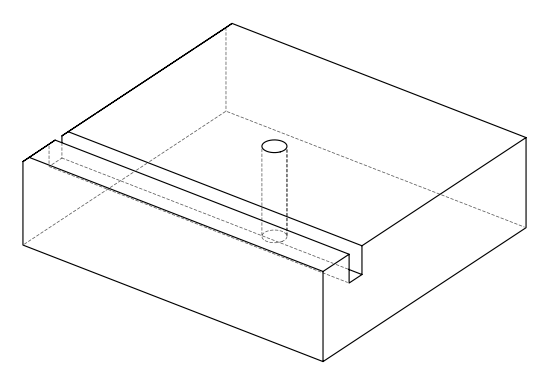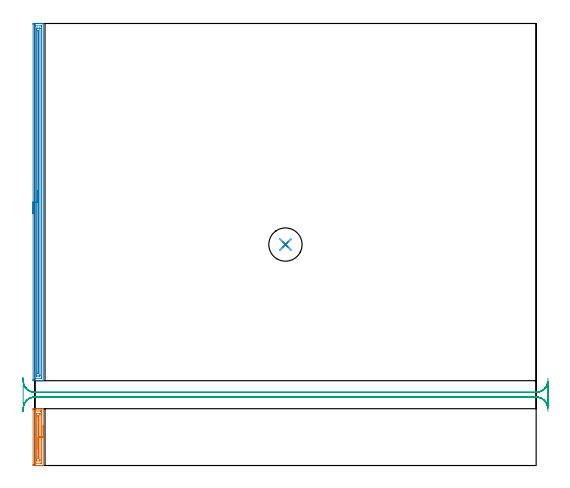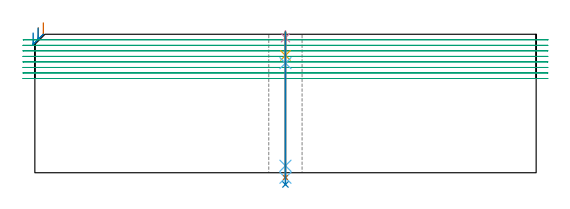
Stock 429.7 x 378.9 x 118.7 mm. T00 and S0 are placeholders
(PLAN: 8 operations, 6 tool changes, 28.7 min)
(1 AREA_MILL | FG_CHAMFER_SURFACE | UGT0205_001 | 1.72 min | 2043 mm3)
(2 AREA_MILL_1 | FG_CHAMFER_SURFACE_1 | UGT0205_001 | 9.96 min | 11786 mm3)
(3 MILL_RECTANGULAR_SLOT | SLOT_RECTANGULAR | UGT0201_094 | Follow Part, ap 5, ae 75% | 15.31 min | 390571 mm3)
(4 SPOT_DRILL | STEP1HOLE | NXT0321_9005460120000 | 0.05 min | 137 mm3)
(5 DRILL_BLIND_HOLE_INTO_CENTER | STEP1HOLE | NXT0301_092 | 0.08 min | 1735 mm3)
(6 GUN_DRILL_THROUGH_HOLE | STEP1HOLE | UGT0307_009 | 0.59 min | 11569 mm3)
(7 DRILL_TO_ENLARGE_THROUGH_HOLE | STEP1HOLE | NXT0301_104 | 0.5 min | 4732 mm3)
(8 DRILL_TO_ENLARGE_THROUGH_HOLE_1 | STEP1HOLE | UGT0301_392 | 0.52 min | 57497 mm3)
(TOOL UGT0205_001 | Chamfer Mill 20 x 3 x 45 deg. | D20 FL50 Z2)
(TOOL UGT0201_094 | End mill 20 mm | D20 FL38 Z4)
(TOOL NXT0321_9005460120000 | NC Spot Drill, 142deg, 12mm, Carbide, Uncoated | D12 PA142 FL30 Z2)
(TOOL NXT0301_092 | Carbide Drill 12.1mm [860.1-1210-061A1-MM 2214] | D12.1 PA140 FL77 Z2)
(TOOL UGT0307_009 | Gun Drill 12 mm | D12 PA130 FL24 Z1)
(TOOL NXT0301_104 | Carbide Drill 14mm [860.1-1400-112A1-MM 2214] | D14 PA140 FL123 Z2)
(TOOL UGT0301_392 | Twist Drill 28.5 mm | D28.5 PA118 FL165 Z2)
(OP 1 AREA_MILL)
G17 G21 G94 G90
T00 M6
G54
G17 G0 G90 X7.2 Y34.35 S1061 M3
G43 Z128.7 H0
G94 G1 Y34.312 Z127.828 F250.
Y34.198 Z126.963
Y34.009 Z126.112
Y33.747 Z125.28
Y33.413 Z124.474
Y33.01 Z123.7
Y32.541 Z122.964
Y32.01 Z122.272
Y31.421 Z121.629
Y30.778 Z121.039
Y30.086 Z120.508
Y29.35 Z120.04
Y28.576 Z119.637
Y27.77 Z119.303
Y26.938 Z119.041
Y26.086 Z118.852
Y25.222 Z118.738
Y24.35 Z118.7
Y0.043
X7.195 Y0.01 Z118.693
X7.121 Y0. Z118.62
X3.203 Z114.701
X2.411 Z113.904
X-1.1 Y0.001 Z110.396
X-1.317 Y0.004 Z110.179
X-1.491 Y0.009 Z110.005
X-1.494 Y0.089 Z110.003
X-1.499 Y0.485 Z110.001
X-1.5 Y0.888 Z110.
Y47.734
X-1.499 Y48.215 Z110.001
X-1.494 Y48.611 Z110.003
X-1.491 Y48.691 Z110.005
X-1.1 Y48.7 Z110.396
X2.411 Z113.904
X3.203 Z114.701
X3.289 Z114.787
X6.8 Z118.298
X7.124 Y48.699 Z118.622
X7.195 Y48.69 Z118.693
X7.2 Y48.656 Z118.7
Y24.35
X5.786 Z117.286
X5.785 Y2.391 Z117.285
X5.784 Y2.253 Z117.284
X5.781 Y2.067 Z117.281
X5.779 Y2.024 Z117.279
X5.772 Y2.01 Z117.272
X5.715 Y2.007 Z117.215
X5.547 Y2.003 Z117.047
X5.296 Y2. Z116.796
X5.044 Z116.544
X0.907 Z112.407
X0.656 Z112.156
X0.027 Y2.002 Z111.527
X-0.044 Y2.007 Z111.456
X-0.068 Y2.009 Z111.432
X-0.079 Y2.109 Z111.421
X-0.081 Y2.253 Z111.419
X-0.085 Y2.999 Z111.415
X-0.086 Y3.137 Z111.414
Y46.309
X-0.085 Y46.447 Z111.415
X-0.081 Y46.633 Z111.419
X-0.079 Y46.676 Z111.421
X-0.072 Y46.69 Z111.428
X-0.014 Y46.693 Z111.486
X0.153 Y46.697 Z111.653
X0.404 Y46.7 Z111.904
X0.656 Z112.156
X4.793 Z116.293
X5.044 Z116.544
X5.673 Y46.698 Z117.173
X5.744 Y46.693 Z117.244
X5.768 Y46.691 Z117.268
X5.779 Y46.591 Z117.279
X5.781 Y46.447 Z117.281
X5.785 Y45.701 Z117.285
X5.786 Y45.563 Z117.286
Y24.35
X4.372 Z115.872
X4.371 Y4.905 Z115.871
X4.37 Y4.7 Z115.87
X4.364 Y4.021 Z115.864
X4.186 Y4.001 Z115.686
X1.553 Z113.053
X1.533 Y4.002 Z113.033
X1.336 Y4.021 Z112.836
X1.332 Y4.223 Z112.832
X1.329 Y4.905 Z112.829
Y5.111
Y43.795
X1.33 Y44. Z112.83
X1.335 Y44.679 Z112.835
X1.514 Y44.699 Z113.014
X4.147 Z115.647
X4.167 Y44.698 Z115.667
X4.364 Y44.679 Z115.864
X4.368 Y44.477 Z115.868
X4.371 Y43.795 Z115.871
Y43.589
X4.372 Y24.35 Z115.872
X2.957 Z114.457
Y6.456
X2.954 Y6.126 Z114.454
X2.951 Y6.024 Z114.451
X2.85 Y6.01 Z114.35
X2.749 Y6.024 Z114.249
X2.746 Y6.123 Z114.246
X2.743 Y6.338 Z114.243
Y42.361
X2.745 Y42.575 Z114.245
X2.749 Y42.676 Z114.249
X2.85 Y42.69 Z114.35
X2.951 Y42.676 Z114.451
X2.954 Y42.577 Z114.454
X2.957 Y42.362 Z114.457
Y24.35
Y23.478 Z114.495
Y22.613 Z114.609
Y21.762 Z114.798
Y20.93 Z115.06
Y20.124 Z115.394
Y19.35 Z115.797
Y18.614 Z116.266
Y17.922 Z116.797
Y17.279 Z117.386
Y16.69 Z118.029
Y16.158 Z118.721
Y15.69 Z119.457
Y15.287 Z120.231
Y14.953 Z121.037
Y14.691 Z121.869
Y14.502 Z122.721
Y14.388 Z123.586
Y14.35 Z124.457
G0 Z128.7
M5
M2
(OP 2 AREA_MILL_1)
G17 G21 G94 G90
T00 M6
G54
G17 G0 G90 X-1.5 Y215.8 S1061 M3
G43 Z128.7 H0
Z120.
G94 G1 Y215.838 Z119.128 F250.
Y215.952 Z118.264
Y216.141 Z117.412
Y216.403 Z116.58
Y216.737 Z115.774
Y217.14 Z115.
Y217.609 Z114.264
Y218.14 Z113.572
Y218.729 Z112.929
Y219.372 Z112.34
Y220.064 Z111.808
Y220.8 Z111.34
Y221.574 Z110.937
Y222.38 Z110.603
Y223.212 Z110.341
Y224.064 Z110.152
Y224.928 Z110.038
Y225.8 Z110.
X-1.499 Y378.269 Z110.001
X-1.497 Y378.674 Z110.002
X-1.492 Y378.89 Z110.005
X-1.1 Y378.9 Z110.398
X4.167 Z115.661
X5.562 Z117.058
X5.922 Z117.417
X6.643 Z118.142
X6.872 Z118.371
X7.038 Y378.898 Z118.53
X7.197 Y378.89 Z118.689
X7.2 Y378.716 Z118.7
Y72.883
X7.198 Y72.71 Z118.689
X7.038 Y72.702 Z118.53
X6.872 Y72.7 Z118.371
X6.643 Z118.142
X5.922 Z117.417
X4.684 Z116.181
X3.289 Z114.784
X-1.1 Y72.701 Z110.398
X-1.318 Y72.704 Z110.18
X-1.492 Y72.71 Z110.005
X-1.497 Y72.927 Z110.002
X-1.499 Y73.331 Z110.001
X-1.5 Y73.738 Z110.
Y225.8
X-0.086 Z111.414
Y376.342
X-0.084 Y376.481 Z111.416
X-0.079 Y376.857 Z111.421
X-0.071 Y376.89 Z111.429
X-0.002 Y376.895 Z111.498
X0.107 Y376.899 Z111.607
X5.511 Y376.9 Z117.011
X5.711 Y376.898 Z117.211
X5.746 Y376.896 Z117.246
X5.778 Y376.89 Z117.278
X5.781 Y376.844 Z117.281
X5.785 Y376.621 Z117.285
Y75.258
X5.784 Y75.119 Z117.284
X5.779 Y74.743 Z117.279
X5.771 Y74.71 Z117.271
X5.702 Y74.705 Z117.202
X5.593 Y74.701 Z117.093
X0.189 Y74.7 Z111.689
X-0.011 Y74.702 Z111.489
X-0.046 Y74.704 Z111.454
X-0.078 Y74.71 Z111.422
X-0.081 Y74.756 Z111.419
X-0.085 Y74.98 Z111.415
X-0.086 Y225.8 Z111.414
X1.328 Z112.828
X1.329 Y374.007 Z112.829
X1.333 Y374.692 Z112.833
X1.337 Y374.893 Z112.837
X1.533 Y374.896 Z113.033
X2.208 Y374.9 Z113.708
X3.963 Y374.899 Z115.463
X4.167 Y374.896 Z115.667
X4.363 Y374.89 Z115.863
X4.368 Y374.692 Z115.868
X4.371 Y374.485 Z115.871
Y77.594
X4.366 Y76.908 Z115.866
X4.363 Y76.707 Z115.863
X4.167 Y76.704 Z115.667
X3.492 Y76.7 Z114.992
X1.737 Y76.701 Z113.237
X1.533 Y76.704 Z113.033
X1.337 Y76.71 Z112.837
X1.332 Y76.908 Z112.832
X1.329 Y77.115 Z112.829
X1.328 Y225.8 Z112.828
X2.743 Z114.243
Y372.566
X2.744 Y372.676 Z114.244
X2.75 Y372.885 Z114.25
X2.85 Y372.89 Z114.35
X2.95 Y372.884 Z114.45
X2.956 Y372.675 Z114.456
X2.957 Y372.566 Z114.457
Y372.347
Y79.034
X2.956 Y78.925 Z114.456
X2.95 Y78.716 Z114.45
X2.85 Y78.71 Z114.35
X2.75 Y78.715 Z114.25
X2.744 Y78.925 Z114.244
X2.743 Y79.034 Z114.243
Y79.253
Y225.8
Y226.672 Z114.281
Y227.537 Z114.395
Y228.388 Z114.583
Y229.22 Z114.846
Y230.026 Z115.18
Y230.8 Z115.582
Y231.536 Z116.051
Y232.228 Z116.582
Y232.871 Z117.172
Y233.46 Z117.815
Y233.992 Z118.507
Y234.46 Z119.243
Y234.863 Z120.016
Y235.197 Z120.822
Y235.459 Z121.654
Y235.648 Z122.506
Y235.762 Z123.371
Y235.8 Z124.243
G0 Z128.7
M5
M2
(OP 3 MILL_RECTANGULAR_SLOT)
G17 G21 G94 G90
T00 M6
G54
G17 G0 G90 X439.902 Y74.917 S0 M3
G43 Z128.7 H0
Z113.962
G94 G1 X439.67 Y71.926 F250.
G2 X429.7 Y62.7 R10. F500.
G1 X0.
G2 X-9.635 Y70.023 R10.
G1 X-9.664 Y70.031
G3 X-10. Y67.461 R10.
G1 Y53.988
G3 X-9.657 Y51.393 R10.
G1 X-9.628 Y51.401
G2 X0. Y58.7 R10.
G1 X429.7
G2 X439.67 Y49.474 R10.
G1 X439.902 Y46.483 F250.
G0 Z128.7
X-10.202
Z109.225
G1 X-9.97 Y49.474
G2 X0. Y58.7 R10. F500.
G1 X429.7
G2 X439.67 Y49.474 R10.
G1 X439.7
Y71.926
X439.67
G2 X429.7 Y62.7 R10.
G1 X0.
G2 X-9.97 Y71.926 R10.
G1 X-10.202 Y74.917 F250.
G0 Y46.483 Z104.487
G1 X-9.97 Y49.474
G2 X0. Y58.7 R10. F500.
G1 X429.7
G2 X439.67 Y49.474 R10.
G1 X439.7
Y71.926
X439.67
G2 X429.7 Y62.7 R10.
G1 X0.
G2 X-9.97 Y71.926 R10.
G1 X-10.202 Y74.917 F250.
G0 Y46.483 Z99.75
G1 X-9.97 Y49.474
G2 X0. Y58.7 R10. F500.
G1 X429.7
G2 X439.67 Y49.474 R10.
G1 X439.7
Y71.926
X439.67
G2 X429.7 Y62.7 R10.
G1 X0.
G2 X-9.97 Y71.926 R10.
G1 X-10.202 Y74.917 F250.
G0 Y46.483 Z95.012
G1 X-9.97 Y49.474
G2 X0. Y58.7 R10. F500.
G1 X429.7
G2 X439.67 Y49.474 R10.
G1 X439.7
Y71.926
X439.67
G2 X429.7 Y62.7 R10.
G1 X0.
G2 X-9.97 Y71.926 R10.
G1 X-10.202 Y74.917 F250.
G0 Y46.483 Z90.275
G1 X-9.97 Y49.474
G2 X0. Y58.7 R10. F500.
G1 X429.7
G2 X439.67 Y49.474 R10.
G1 X439.7
Y71.926
X439.67
G2 X429.7 Y62.7 R10.
G1 X0.
G2 X-9.97 Y71.926 R10.
G1 X-10.202 Y74.917 F250.
G0 Y46.483 Z85.537
G1 X-9.97 Y49.474
G2 X0. Y58.7 R10. F500.
G1 X429.7
G2 X439.67 Y49.474 R10.
G1 X439.7
Y71.926
X439.67
G2 X429.7 Y62.7 R10.
G1 X0.
G2 X-9.97 Y71.926 R10.
G1 X-10.202 Y74.917 F250.
G0 Y46.483 Z80.8
G1 X-9.97 Y49.474
G2 X0. Y58.7 R10. F500.
G1 X429.7
G2 X439.67 Y49.474 R10.
G1 X439.7
Y71.926
X439.67
G2 X429.7 Y62.7 R10.
G1 X0.
G2 X-9.97 Y71.926 R10.
G1 X-10.202 Y74.917 F250.
G0 Z128.7
M5
M2
(OP 4 SPOT_DRILL)
G17 G21 G94 G90
T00 M6
G54
G17 G0 G90 X214.8 Y189.4 S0 M3
G43 Z128.7 H0
G94 G81 G98 Z115.7 F250. R121.7
G80
M5
M2
(OP 5 DRILL_BLIND_HOLE_INTO_CENTER)
G17 G21 G94 G90
T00 M6
G54
G17 G0 G90 X214.8 Y189.4 S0 M3
G43 Z128.7 H1
G94 G81 G98 Z100.55 F250. R120.7
G80
M5
M2
(OP 6 GUN_DRILL_THROUGH_HOLE)
G17 G21 G94 G90
T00 M6
G54
G17 G0 G90 X214.8 Y189.4 M8
G43 Z128.7 H0
Z113.565
S716 M3
G94 G1 Z93.936 F125. M26
G4 X.084
Z6. F250.
G4 X.084
Z-4.298 F125.
G4 X.084
M5
M9
G0 Z113.565
Z128.7
M2
(OP 7 DRILL_TO_ENLARGE_THROUGH_HOLE)
G17 G21 G94 G90
T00 M6
G54
G17 G0 G90 X214.8 Y189.4 S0 M3
G43 Z128.7 H1
G94 G73 G98 Z-4.048 F250. Q13.639 R120.7
G80
M5
M2
(OP 8 DRILL_TO_ENLARGE_THROUGH_HOLE_1)
G17 G21 G94 G90
T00 M6
G54
G17 G0 G90 X214.8 Y189.4 S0 M3
G43 Z128.7 H0
G94 G73 G98 Z-10.062 F250. Q25.752 R120.7
G80
M5
M2
